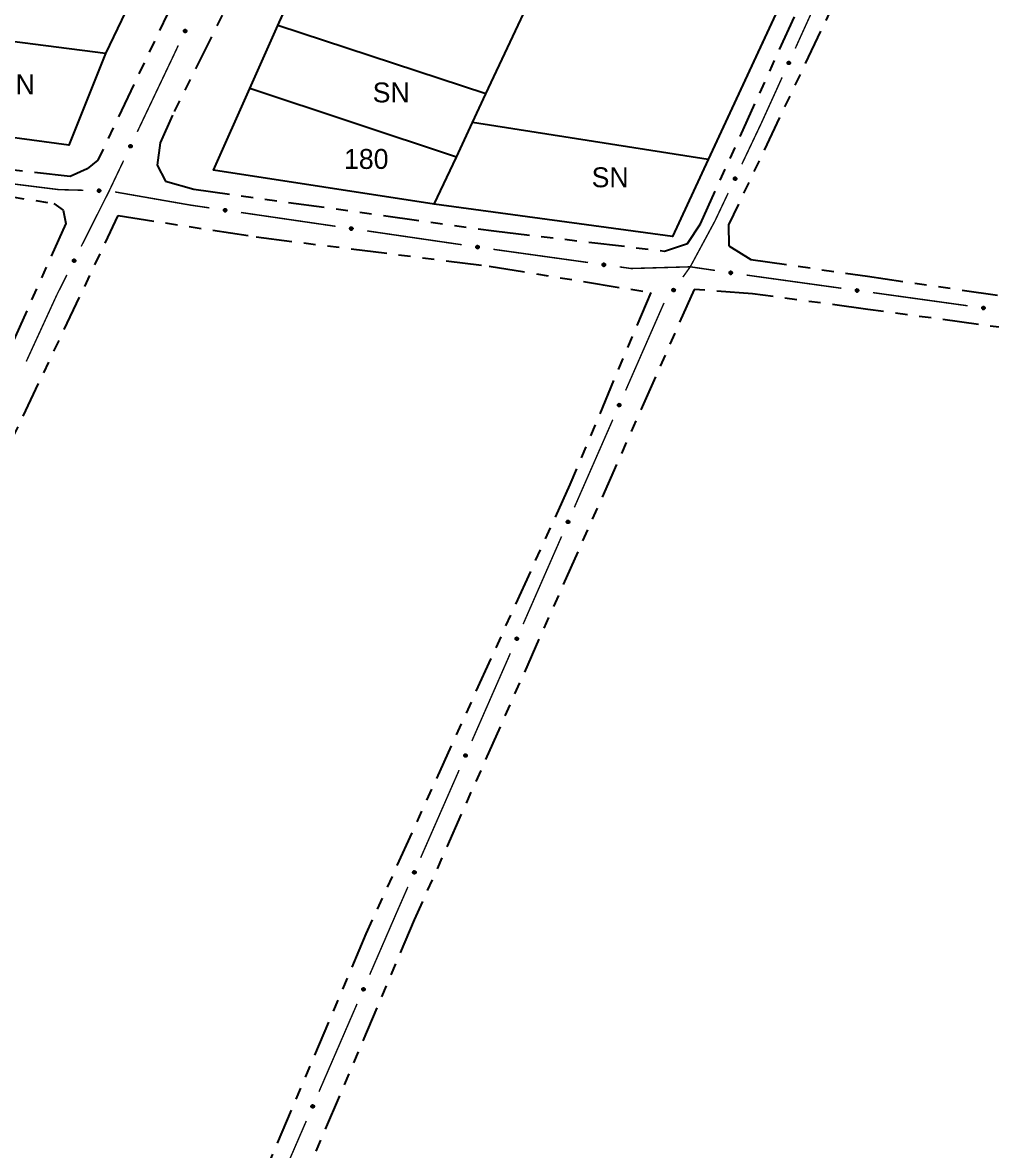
# Model space of a CAD drawing. Extents: x 203665 to 205970, y 4870865 to 4873745.
# Drawn here: x 204292.9 to 204414.4, y 4872928.4 to 4873069.8 of the extents above; entities that cross this region are included whole.
import ezdxf
from ezdxf.enums import TextEntityAlignment as Align

# ---------------------------------------------------------------- set-up
doc = ezdxf.new("R2010")
doc.units = 0
doc.header["$LTSCALE"] = 1.5
doc.header["$MEASUREMENT"] = 0
doc.linetypes.add('TRACO_25', pattern=[8, 3, -1, 1, -1, 1, -1])
for name, color, linetype in [('CD_MALHA_LOTES', 7, 'CONTINUOUS'), ('RU-QUADRA', 210, 'CONTINUOUS'), ('SV-EIXO-RUA-N-PAV', 6, 'CONTINUOUS'), ('SV-RUA-NAO-PAV', 7, 'CONTINUOUS'), ('Th_NmrPort', 1, 'CONTINUOUS')]:
    doc.layers.add(name, color=color, linetype=linetype)

msp = doc.modelspace()

# ---------------------------------------------------------------- linework, layer by layer
at = {"layer": 'CD_MALHA_LOTES', "linetype": 'Continuous', "flags": 128}
for points in [[(204395.0738, 4873087.45292), (204378.908955, 4873052.661619)], [(204324.944162, 4873069.468196), (204331.090681, 4873083.194152)], [(204351.04179, 4873060.887782), (204359.83583, 4873079.675739)], [(204308.353924, 4873076.480264), (204303.31814, 4873065.980528)], [(204303.31814, 4873065.980528), (204277.917549, 4873069.247857)], [(204321.429511, 4873061.568309), (204324.944162, 4873069.468196)], [(204351.04179, 4873060.887782), (204324.944162, 4873069.468196)], [(204303.31814, 4873065.980528), (204298.736385, 4873054.458792)], [(204316.882829, 4873051.348723), (204321.429511, 4873061.568309)], [(204347.336188, 4873052.970977), (204321.429511, 4873061.568309)], [(204349.365913, 4873057.307368), (204351.04179, 4873060.887782)], [(204298.736385, 4873054.458792), (204272.68912, 4873057.986769)], [(204347.336188, 4873052.970977), (204349.365913, 4873057.307368)], [(204378.908955, 4873052.661619), (204349.365913, 4873057.307368)], [(204344.570777, 4873047.062837), (204347.336188, 4873052.970977)], [(204378.908955, 4873052.661619), (204374.425869, 4873043.012755)], [(204344.570777, 4873047.062837), (204316.882829, 4873051.348723)], [(204374.425869, 4873043.012755), (204344.570777, 4873047.062837)]]:
    msp.add_lwpolyline(points, dxfattribs=at)
at = {"layer": 'RU-QUADRA', "linetype": 'Continuous', "flags": 128}
for points in [[(204399.450774, 4873096.873402), (204385.142437, 4873066.077829), (204378.908955, 4873052.661619), (204374.425869, 4873043.012755), (204344.570777, 4873047.062837), (204316.882829, 4873051.348723), (204321.429511, 4873061.568309), (204324.944162, 4873069.468196), (204331.190492, 4873083.149747)], [(204308.353924, 4873076.480264), (204303.31814, 4873065.980528), (204298.736385, 4873054.458792), (204272.68912, 4873057.986769)]]:
    msp.add_lwpolyline(points, dxfattribs=at)
at = {"layer": 'SV-EIXO-RUA-N-PAV', "const_width": 0.18}
for points in [[(204393.285988, 4873074.188659), (204389.845715, 4873066.607316)], [(204311.904413, 4873065.796276), (204307.312298, 4873056.136958)], [(204312.03342, 4873066.072292), (204311.904413, 4873065.796276)], [(204312.456845, 4873066.978223), (204312.03342, 4873066.072292)], [(204388.192809, 4873062.964802), (204385.713452, 4873057.501032)], [(204385.62385, 4873057.303576), (204383.143892, 4873052.079133)], [(204385.713452, 4873057.501032), (204385.62385, 4873057.303576)], [(204305.594869, 4873052.524419), (204303.877439, 4873048.91188)], [(204288.603095, 4873049.999526), (204296.541539, 4873049.009011)], [(204296.541539, 4873049.009011), (204297.490863, 4873048.890561)], [(204297.490863, 4873048.890561), (204300.533177, 4873048.812551)], [(204303.877439, 4873048.91188), (204303.790511, 4873048.729031)], [(204303.790511, 4873048.729031), (204300.283588, 4873041.764614)], [(204304.521055, 4873048.601476), (204313.386925, 4873047.053466)], [(204381.431237, 4873048.464328), (204380.146978, 4873045.753115)], [(204313.386925, 4873047.053466), (204313.966867, 4873046.952207)], [(204313.966867, 4873046.952207), (204316.352847, 4873046.603792)], [(204320.31087, 4873046.025817), (204332.184939, 4873044.291893)], [(204379.770827, 4873044.959019), (204376.867279, 4873039.570144)], [(204380.146978, 4873045.753115), (204379.770827, 4873044.959019)], [(204336.142962, 4873043.713919), (204348.01703, 4873041.979995)], [(204351.975282, 4873041.403621), (204363.860491, 4873039.747786)], [(204367.822228, 4873039.195841), (204368.812662, 4873039.057855)], [(204368.812662, 4873039.057855), (204369.250322, 4873038.996881)], [(204369.250322, 4873038.996881), (204375.805761, 4873039.184165)], [(204376.672654, 4873039.208928), (204375.745782, 4873037.917411)], [(204375.805761, 4873039.184165), (204376.672654, 4873039.208928)], [(204376.867279, 4873039.570144), (204376.672654, 4873039.208928)], [(204376.672654, 4873039.208928), (204379.772442, 4873038.755653)], [(204298.484598, 4873038.191991), (204297.585103, 4873036.405679)], [(204383.73035, 4873038.176898), (204384.474473, 4873038.068087)], [(204384.474473, 4873038.068087), (204395.615636, 4873036.521743)], [(204297.585103, 4873036.405679), (204297.235154, 4873035.710712)], [(204297.235154, 4873035.710712), (204293.388076, 4873027.32958)], [(204373.413571, 4873034.667674), (204373.314766, 4873034.529997)], [(204399.577655, 4873035.971832), (204411.463714, 4873034.322099)], [(204373.314766, 4873034.529997), (204368.563747, 4873023.695356)], [(204366.957389, 4873020.032076), (204362.138316, 4873009.042239)], [(204360.531958, 4873005.378959), (204355.712885, 4872994.389122)], [(204354.106527, 4872990.725842), (204349.287454, 4872979.736005)], [(204347.681096, 4872976.072725), (204342.862023, 4872965.082888)], [(204341.255666, 4872961.419608), (204340.050897, 4872958.672149)], [(204339.859424, 4872958.235496), (204336.469469, 4872950.415437)], [(204340.050897, 4872958.672149), (204339.859424, 4872958.235496)], [(204334.87854, 4872946.74543), (204330.105754, 4872935.735412)], [(204328.514825, 4872932.065405), (204323.74204, 4872921.055387)]]:
    msp.add_lwpolyline(points, dxfattribs=at)
at = {"layer": 'SV-EIXO-RUA-N-PAV'}
for points in [[(204313.464257, 4873068.87364), (204313.481594, 4873068.827908), (204313.487142, 4873068.785057), (204313.481483, 4873068.747986), (204313.46794, 4873068.716532), (204313.450461, 4873068.685913), (204313.426027, 4873068.65893), (204313.392275, 4873068.63499), (204313.346521, 4873068.617277), (204313.302252, 4873068.614478), (204313.265611, 4873068.618082), (204313.231999, 4873068.630315), (204313.202538, 4873068.647793), (204313.17535, 4873068.6741), (204313.151422, 4873068.708542), (204313.134725, 4873068.75498), (204313.129574, 4873068.797026), (204313.135989, 4873068.832739), (204313.148501, 4873068.866453), (204313.166721, 4873068.897499), (204313.190858, 4873068.923847), (204313.225578, 4873068.947876), (204313.271631, 4873068.963749), (204313.313509, 4873068.969365), (204313.349303, 4873068.963453), (204313.382216, 4873068.950388), (204313.41314, 4873068.93323), (204313.441286, 4873068.909798), (204313.464257, 4873068.87364)], [(204389.178877, 4873064.87141), (204389.196726, 4873064.825875), (204389.202755, 4873064.78309), (204389.197512, 4873064.745958), (204389.184324, 4873064.714353), (204389.167189, 4873064.68354), (204389.14306, 4873064.656285), (204389.109579, 4873064.631967), (204389.064027, 4873064.613741), (204389.019792, 4873064.610446), (204388.983113, 4873064.613638), (204388.949366, 4873064.625492), (204388.919711, 4873064.642639), (204388.892228, 4873064.668639), (204388.867916, 4873064.70281), (204388.850698, 4873064.749058), (204388.845075, 4873064.791044), (204388.851089, 4873064.826827), (204388.863222, 4873064.860678), (204388.881091, 4873064.891927), (204388.904931, 4873064.918544), (204388.93938, 4873064.942962), (204388.985252, 4873064.959351), (204389.027064, 4873064.965437), (204389.062921, 4873064.959927), (204389.09598, 4873064.947232), (204389.127094, 4873064.930422), (204389.155502, 4873064.907308), (204389.178877, 4873064.87141)], [(204306.614691, 4873054.413188), (204306.631727, 4873054.367342), (204306.636994, 4873054.324457), (204306.631092, 4873054.287424), (204306.617343, 4873054.256059), (204306.599664, 4873054.225555), (204306.575054, 4873054.198733), (204306.541145, 4873054.175014), (204306.495276, 4873054.157602), (204306.450989, 4873054.155094), (204306.414373, 4873054.158938), (204306.380842, 4873054.171391), (204306.351497, 4873054.189062), (204306.324481, 4873054.215547), (204306.30078, 4873054.250144), (204306.284388, 4873054.296691), (204306.279512, 4873054.338771), (204306.286162, 4873054.374441), (204306.298895, 4873054.408072), (204306.317317, 4873054.438997), (204306.341627, 4873054.465187), (204306.376504, 4873054.488987), (204306.42266, 4873054.504558), (204306.464574, 4873054.5099), (204306.500328, 4873054.503753), (204306.533155, 4873054.490472), (204306.563966, 4873054.473111), (204306.591958, 4873054.449495), (204306.614691, 4873054.413188)], [(204382.448401, 4873050.35453), (204382.465502, 4873050.308708), (204382.470829, 4873050.26583), (204382.464979, 4873050.228789), (204382.451274, 4873050.197404), (204382.433638, 4873050.166876), (204382.409065, 4873050.140019), (204382.375191, 4873050.116253), (204382.329346, 4873050.098776), (204382.285063, 4873050.096206), (204382.248441, 4873050.099998), (204382.214892, 4873050.112404), (204382.185522, 4873050.130034), (204382.158469, 4873050.156481), (204382.13472, 4873050.191045), (204382.118262, 4873050.237569), (204382.113327, 4873050.279641), (204382.119926, 4873050.315321), (204382.132612, 4873050.348969), (204382.150991, 4873050.379921), (204382.175264, 4873050.406144), (204382.210108, 4873050.429994), (204382.256242, 4873050.44563), (204382.298148, 4873050.45103), (204382.333911, 4873050.444934), (204382.366757, 4873050.431699), (204382.397592, 4873050.414382), (204382.425617, 4873050.390805), (204382.448401, 4873050.35453)], [(204302.391709, 4873048.875011), (204302.426686, 4873048.909196), (204302.463738, 4873048.931424), (204302.499977, 4873048.941068), (204302.534223, 4873048.94124), (204302.569278, 4873048.93747), (204302.603782, 4873048.925872), (204302.639226, 4873048.904516), (204302.673764, 4873048.86967), (204302.69404, 4873048.830217), (204302.705396, 4873048.795194), (204302.707631, 4873048.759495), (204302.703399, 4873048.725503), (204302.690166, 4873048.69006), (204302.668173, 4873048.654352), (204302.632293, 4873048.620471), (204302.595819, 4873048.598929), (204302.560522, 4873048.590521), (204302.524618, 4873048.5885), (204302.488876, 4873048.592778), (204302.455072, 4873048.604358), (204302.419159, 4873048.626566), (204302.386187, 4873048.662423), (204302.364286, 4873048.698556), (204302.355385, 4873048.733726), (204302.354192, 4873048.769118), (204302.357545, 4873048.804324), (204302.36776, 4873048.839494), (204302.391709, 4873048.875011)], [(204318.205592, 4873046.444491), (204318.244391, 4873046.474267), (204318.283827, 4873046.491924), (204318.320956, 4873046.497184), (204318.354979, 4873046.493277), (204318.389335, 4873046.48536), (204318.422213, 4873046.469735), (204318.454862, 4873046.444311), (204318.485004, 4873046.405599), (204318.500437, 4873046.364013), (204318.507542, 4873046.327887), (204318.505511, 4873046.292176), (204318.49726, 4873046.258929), (204318.479901, 4873046.225315), (204318.453813, 4873046.19248), (204318.414153, 4873046.163112), (204318.375373, 4873046.146067), (204318.339326, 4873046.141922), (204318.303437, 4873046.144191), (204318.268459, 4873046.152695), (204318.236274, 4873046.168218), (204318.203262, 4873046.194544), (204318.174795, 4873046.234072), (204318.157352, 4873046.272557), (204318.152702, 4873046.308536), (204318.155732, 4873046.343819), (204318.163254, 4873046.378374), (204318.177584, 4873046.412077), (204318.205592, 4873046.444491)], [(204334.037683, 4873044.132592), (204334.076483, 4873044.162368), (204334.115918, 4873044.180026), (204334.153048, 4873044.185286), (204334.187071, 4873044.181379), (204334.221427, 4873044.173461), (204334.254304, 4873044.157837), (204334.286953, 4873044.132412), (204334.317096, 4873044.093701), (204334.332529, 4873044.052114), (204334.339634, 4873044.015989), (204334.337602, 4873043.980277), (204334.329352, 4873043.947031), (204334.311993, 4873043.913416), (204334.285904, 4873043.880581), (204334.246245, 4873043.851214), (204334.207465, 4873043.834168), (204334.171418, 4873043.830023), (204334.135529, 4873043.832293), (204334.100551, 4873043.840796), (204334.068366, 4873043.85632), (204334.035353, 4873043.882646), (204334.006886, 4873043.922174), (204333.989444, 4873043.960658), (204333.984794, 4873043.996638), (204333.987824, 4873044.03192), (204333.995346, 4873044.066476), (204334.009676, 4873044.100179), (204334.037683, 4873044.132592)], [(204349.869775, 4873041.820694), (204349.908575, 4873041.85047), (204349.94801, 4873041.868127), (204349.98514, 4873041.873387), (204350.019162, 4873041.86948), (204350.053519, 4873041.861563), (204350.086396, 4873041.845938), (204350.119045, 4873041.820514), (204350.149188, 4873041.781802), (204350.164621, 4873041.740216), (204350.171725, 4873041.70409), (204350.169694, 4873041.668379), (204350.161443, 4873041.635132), (204350.144084, 4873041.601518), (204350.117996, 4873041.568683), (204350.078336, 4873041.539315), (204350.039556, 4873041.52227), (204350.003509, 4873041.518125), (204349.967621, 4873041.520394), (204349.932642, 4873041.528898), (204349.900457, 4873041.544421), (204349.867445, 4873041.570748), (204349.838978, 4873041.610276), (204349.821536, 4873041.64876), (204349.816886, 4873041.684739), (204349.819915, 4873041.720022), (204349.827437, 4873041.754578), (204349.841768, 4873041.788281), (204349.869775, 4873041.820694)], [(204299.547032, 4873040.057123), (204299.563023, 4873040.010903), (204299.567315, 4873039.967909), (204299.560574, 4873039.931019), (204299.546117, 4873039.899974), (204299.52775, 4873039.869879), (204299.502537, 4873039.843623), (204299.468099, 4873039.82068), (204299.421847, 4873039.804314), (204299.377514, 4873039.802811), (204299.340995, 4873039.807486), (204299.307755, 4873039.820697), (204299.278818, 4873039.83903), (204299.252411, 4873039.866121), (204299.229501, 4873039.901247), (204299.214169, 4873039.948154), (204299.210251, 4873039.990333), (204299.217708, 4873040.025844), (204299.231201, 4873040.059177), (204299.250321, 4873040.089676), (204299.275219, 4873040.115307), (204299.310627, 4873040.13831), (204299.357125, 4873040.152829), (204299.399149, 4873040.157218), (204299.434755, 4873040.150261), (204299.467272, 4873040.136238), (204299.497681, 4873040.118183), (204299.525129, 4873040.093937), (204299.547032, 4873040.057123)], [(204365.714243, 4873039.600667), (204365.752846, 4873039.630698), (204365.792165, 4873039.648614), (204365.829259, 4873039.654118), (204365.863306, 4873039.650435), (204365.897714, 4873039.642743), (204365.930694, 4873039.627335), (204365.963509, 4873039.602126), (204365.993906, 4873039.563613), (204366.009612, 4873039.522129), (204366.016953, 4873039.486051), (204366.015157, 4873039.450327), (204366.007125, 4873039.417027), (204365.989987, 4873039.383299), (204365.964115, 4873039.350293), (204365.92465, 4873039.320666), (204365.885983, 4873039.303366), (204365.849963, 4873039.298984), (204365.814061, 4873039.301017), (204365.779027, 4873039.309291), (204365.746741, 4873039.324602), (204365.713556, 4873039.350711), (204365.68483, 4873039.390051), (204365.667135, 4873039.42842), (204365.662248, 4873039.464368), (204365.665046, 4873039.49967), (204365.672341, 4873039.534274), (204365.686449, 4873039.568071), (204365.714243, 4873039.600667)], [(204381.625155, 4873038.595987), (204381.66396, 4873038.625755), (204381.703399, 4873038.643405), (204381.74053, 4873038.648657), (204381.774551, 4873038.644744), (204381.808906, 4873038.63682), (204381.841781, 4873038.621189), (204381.874425, 4873038.595758), (204381.90456, 4873038.55704), (204381.919985, 4873038.515451), (204381.927082, 4873038.479324), (204381.925044, 4873038.443613), (204381.916787, 4873038.410368), (204381.899421, 4873038.376757), (204381.873326, 4873038.343927), (204381.833661, 4873038.314567), (204381.794877, 4873038.297529), (204381.758829, 4873038.293391), (204381.722941, 4873038.295668), (204381.687964, 4873038.304178), (204381.655783, 4873038.319708), (204381.622775, 4873038.346041), (204381.594316, 4873038.385575), (204381.576881, 4873038.424062), (204381.572238, 4873038.460043), (204381.575275, 4873038.495325), (204381.582804, 4873038.529879), (204381.597141, 4873038.563579), (204381.625155, 4873038.595987)], [(204374.752883, 4873036.34509), (204374.761499, 4873036.296947), (204374.759059, 4873036.253808), (204374.746668, 4873036.218414), (204374.727563, 4873036.189992), (204374.704743, 4873036.163116), (204374.675757, 4873036.141096), (204374.638173, 4873036.123783), (204374.589939, 4873036.114801), (204374.545912, 4873036.120205), (204374.510562, 4873036.130496), (204374.479778, 4873036.148711), (204374.454041, 4873036.171317), (204374.432164, 4873036.202182), (204374.41499, 4873036.240441), (204374.407132, 4873036.289161), (204374.409814, 4873036.331437), (204374.422698, 4873036.365357), (204374.441206, 4873036.396189), (204374.464832, 4873036.423347), (204374.49341, 4873036.444799), (204374.531962, 4873036.462021), (204374.580151, 4873036.469139), (204374.622347, 4873036.466946), (204374.656439, 4873036.454542), (204374.686383, 4873036.435637), (204374.713617, 4873036.413076), (204374.736965, 4873036.384861), (204374.752883, 4873036.34509)], [(204397.469463, 4873036.375575), (204397.508051, 4873036.405626), (204397.54736, 4873036.423562), (204397.584451, 4873036.429085), (204397.618501, 4873036.425419), (204397.652912, 4873036.417746), (204397.6859, 4873036.402354), (204397.718728, 4873036.377162), (204397.749144, 4873036.338665), (204397.764872, 4873036.297189), (204397.772232, 4873036.261115), (204397.770454, 4873036.22539), (204397.762439, 4873036.192085), (204397.745318, 4873036.158349), (204397.719464, 4873036.12533), (204397.680013, 4873036.095682), (204397.641355, 4873036.078362), (204397.605338, 4873036.073962), (204397.569434, 4873036.075977), (204397.534396, 4873036.084232), (204397.502102, 4873036.099527), (204397.468904, 4873036.125619), (204397.440158, 4873036.164944), (204397.422443, 4873036.203304), (204397.417538, 4873036.239249), (204397.420318, 4873036.274552), (204397.427595, 4873036.309161), (204397.441686, 4873036.342964), (204397.469463, 4873036.375575)], [(204413.317541, 4873034.175932), (204413.356128, 4873034.205982), (204413.395437, 4873034.223918), (204413.432529, 4873034.229441), (204413.466578, 4873034.225776), (204413.50099, 4873034.218102), (204413.533977, 4873034.202711), (204413.566806, 4873034.177518), (204413.597222, 4873034.139021), (204413.612949, 4873034.097545), (204413.62031, 4873034.061471), (204413.618532, 4873034.025746), (204413.610517, 4873033.992442), (204413.593396, 4873033.958705), (204413.567541, 4873033.925686), (204413.528091, 4873033.896038), (204413.489433, 4873033.878718), (204413.453416, 4873033.874318), (204413.417512, 4873033.876333), (204413.382474, 4873033.884588), (204413.35018, 4873033.899883), (204413.316982, 4873033.925975), (204413.288235, 4873033.965301), (204413.270521, 4873034.00366), (204413.265616, 4873034.039606), (204413.268396, 4873034.074909), (204413.275673, 4873034.109517), (204413.289764, 4873034.143321), (204413.317541, 4873034.175932)], [(204367.919082, 4873021.951094), (204367.93751, 4873021.90579), (204367.944084, 4873021.863086), (204367.939315, 4873021.82589), (204367.92653, 4873021.794119), (204367.909789, 4873021.76309), (204367.88601, 4873021.73553), (204367.852841, 4873021.710787), (204367.807525, 4873021.691983), (204367.763335, 4873021.688124), (204367.726619, 4873021.690848), (204367.692723, 4873021.702272), (204367.662852, 4873021.719039), (204367.635041, 4873021.744687), (204367.610295, 4873021.778545), (204367.592489, 4873021.82457), (204367.586331, 4873021.866481), (204367.591889, 4873021.902337), (204367.603589, 4873021.936341), (204367.621059, 4873021.967815), (204367.644558, 4873021.994734), (204367.678693, 4873022.019588), (204367.724352, 4873022.036561), (204367.766083, 4873022.043179), (204367.802008, 4873022.038127), (204367.835226, 4873022.025854), (204367.866552, 4873022.009442), (204367.895252, 4873021.986691), (204367.919082, 4873021.951094)], [(204361.493651, 4873007.297977), (204361.512079, 4873007.252673), (204361.518653, 4873007.209969), (204361.513884, 4873007.172773), (204361.501099, 4873007.141002), (204361.484359, 4873007.109973), (204361.460579, 4873007.082413), (204361.42741, 4873007.05767), (204361.382094, 4873007.038866), (204361.337904, 4873007.035007), (204361.301188, 4873007.037731), (204361.267292, 4873007.049155), (204361.237421, 4873007.065922), (204361.20961, 4873007.09157), (204361.184864, 4873007.125428), (204361.167058, 4873007.171453), (204361.160901, 4873007.213364), (204361.166458, 4873007.24922), (204361.178158, 4873007.283224), (204361.195629, 4873007.314698), (204361.219127, 4873007.341617), (204361.253262, 4873007.366471), (204361.298921, 4873007.383444), (204361.340652, 4873007.390062), (204361.376577, 4873007.38501), (204361.409795, 4873007.372737), (204361.441121, 4873007.356325), (204361.469821, 4873007.333574), (204361.493651, 4873007.297977)], [(204355.068221, 4872992.64486), (204355.086648, 4872992.599556), (204355.093222, 4872992.556852), (204355.088453, 4872992.519656), (204355.075668, 4872992.487885), (204355.058928, 4872992.456856), (204355.035148, 4872992.429296), (204355.00198, 4872992.404553), (204354.956663, 4872992.385749), (204354.912474, 4872992.38189), (204354.875757, 4872992.384614), (204354.841861, 4872992.396038), (204354.81199, 4872992.412805), (204354.784179, 4872992.438453), (204354.759433, 4872992.472311), (204354.741627, 4872992.518336), (204354.73547, 4872992.560247), (204354.741027, 4872992.596103), (204354.752728, 4872992.630107), (204354.770198, 4872992.661581), (204354.793696, 4872992.6885), (204354.827831, 4872992.713354), (204354.873491, 4872992.730326), (204354.915221, 4872992.736945), (204354.951147, 4872992.731892), (204354.984364, 4872992.71962), (204355.01569, 4872992.703208), (204355.04439, 4872992.680457), (204355.068221, 4872992.64486)], [(204348.64279, 4872977.991743), (204348.661217, 4872977.946439), (204348.667791, 4872977.903735), (204348.663022, 4872977.866539), (204348.650237, 4872977.834768), (204348.633497, 4872977.803739), (204348.609717, 4872977.776179), (204348.576549, 4872977.751436), (204348.531232, 4872977.732632), (204348.487043, 4872977.728773), (204348.450326, 4872977.731497), (204348.41643, 4872977.742921), (204348.386559, 4872977.759688), (204348.358748, 4872977.785336), (204348.334002, 4872977.819194), (204348.316196, 4872977.865219), (204348.310039, 4872977.90713), (204348.315596, 4872977.942986), (204348.327297, 4872977.97699), (204348.344767, 4872978.008464), (204348.368266, 4872978.035383), (204348.4024, 4872978.060237), (204348.44806, 4872978.077209), (204348.489791, 4872978.083828), (204348.525716, 4872978.078775), (204348.558933, 4872978.066502), (204348.590259, 4872978.050091), (204348.618959, 4872978.02734), (204348.64279, 4872977.991743)], [(204342.217359, 4872963.338626), (204342.235787, 4872963.293322), (204342.24236, 4872963.250617), (204342.237591, 4872963.213421), (204342.224806, 4872963.181651), (204342.208066, 4872963.150622), (204342.184286, 4872963.123062), (204342.151118, 4872963.098319), (204342.105802, 4872963.079515), (204342.061612, 4872963.075656), (204342.024895, 4872963.07838), (204341.991, 4872963.089804), (204341.961129, 4872963.106571), (204341.933317, 4872963.132219), (204341.908571, 4872963.166077), (204341.890765, 4872963.212102), (204341.884608, 4872963.254013), (204341.890166, 4872963.289869), (204341.901866, 4872963.323873), (204341.919336, 4872963.355347), (204341.942835, 4872963.382266), (204341.976969, 4872963.40712), (204342.022629, 4872963.424092), (204342.06436, 4872963.430711), (204342.100285, 4872963.425658), (204342.133502, 4872963.413385), (204342.164829, 4872963.396974), (204342.193528, 4872963.374223), (204342.217359, 4872963.338626)], [(204335.83215, 4872948.668478), (204335.850768, 4872948.623252), (204335.857521, 4872948.580575), (204335.852909, 4872948.54336), (204335.840258, 4872948.511536), (204335.823648, 4872948.480436), (204335.799985, 4872948.452776), (204335.766921, 4872948.427894), (204335.721684, 4872948.408899), (204335.677511, 4872948.404854), (204335.640783, 4872948.407424), (204335.606839, 4872948.418705), (204335.576898, 4872948.435347), (204335.548979, 4872948.460877), (204335.524091, 4872948.494631), (204335.506092, 4872948.540581), (204335.499758, 4872948.582465), (204335.505164, 4872948.618345), (204335.516722, 4872948.652397), (204335.534059, 4872948.683944), (204335.557444, 4872948.710962), (204335.591474, 4872948.73596), (204335.637062, 4872948.753124), (204335.678764, 4872948.759918), (204335.714711, 4872948.755017), (204335.747979, 4872948.742884), (204335.779374, 4872948.726604), (204335.808169, 4872948.703974), (204335.83215, 4872948.668478)], [(204329.468435, 4872933.988453), (204329.487053, 4872933.943227), (204329.493807, 4872933.90055), (204329.489194, 4872933.863334), (204329.476543, 4872933.831511), (204329.459934, 4872933.800411), (204329.43627, 4872933.772751), (204329.403206, 4872933.747869), (204329.357969, 4872933.728874), (204329.313796, 4872933.724829), (204329.277068, 4872933.727399), (204329.243125, 4872933.73868), (204329.213184, 4872933.755322), (204329.185265, 4872933.780852), (204329.160376, 4872933.814606), (204329.142377, 4872933.860556), (204329.136043, 4872933.90244), (204329.14145, 4872933.93832), (204329.153007, 4872933.972372), (204329.170345, 4872934.003919), (204329.19373, 4872934.030937), (204329.227759, 4872934.055935), (204329.273347, 4872934.073099), (204329.31505, 4872934.079893), (204329.350996, 4872934.074992), (204329.384265, 4872934.062859), (204329.41566, 4872934.046579), (204329.444455, 4872934.023949), (204329.468435, 4872933.988453)]]:
    msp.add_lwpolyline(points, close=True, dxfattribs=at)
for points in [[(204313.166721, 4873068.897499), (204313.129574, 4873068.797026)], [(204313.177527, 4873068.906472), (204313.134423, 4873068.782023)], [(204313.190858, 4873068.923847), (204313.134725, 4873068.75498)], [(204313.208042, 4873068.929865), (204313.145938, 4873068.738985)], [(204313.225578, 4873068.947876), (204313.151422, 4873068.708542)], [(204313.248365, 4873068.951686), (204313.164212, 4873068.694295)], [(204313.271631, 4873068.963749), (204313.17535, 4873068.6741)], [(204313.290744, 4873068.965015), (204313.189996, 4873068.665676)], [(204313.313509, 4873068.969365), (204313.202538, 4873068.647793)], [(204313.329239, 4873068.963591), (204313.218092, 4873068.642)], [(204313.349303, 4873068.963453), (204313.231999, 4873068.630315)], [(204313.364268, 4873068.95475), (204313.247182, 4873068.626898)], [(204313.382216, 4873068.950388), (204313.265611, 4873068.618082)], [(204313.397067, 4873068.937914), (204313.287653, 4873068.620032)], [(204313.41314, 4873068.93323), (204313.302252, 4873068.614478)], [(204313.425082, 4873068.917289), (204313.326727, 4873068.619843)], [(204313.441286, 4873068.909798), (204313.346521, 4873068.617277)], [(204313.450787, 4873068.891719), (204313.369186, 4873068.630122)], [(204313.464257, 4873068.87364), (204313.392275, 4873068.63499)], [(204313.472688, 4873068.848346), (204313.411901, 4873068.653838)], [(204313.481594, 4873068.827908), (204313.426027, 4873068.65893)], [(204313.484862, 4873068.803494), (204313.441099, 4873068.680859)], [(204313.487142, 4873068.785057), (204313.450461, 4873068.685913)], [(204388.881091, 4873064.891927), (204388.845075, 4873064.791044)], [(204388.891797, 4873064.901021), (204388.850092, 4873064.776095)], [(204388.904931, 4873064.918544), (204388.850698, 4873064.749058)], [(204388.922047, 4873064.924755), (204388.86209, 4873064.73319)], [(204388.93938, 4873064.942962), (204388.867916, 4873064.70281)], [(204388.962122, 4873064.947027), (204388.880864, 4873064.688708)], [(204388.985252, 4873064.959351), (204388.892228, 4873064.668639)], [(204389.004349, 4873064.960832), (204388.906969, 4873064.66038)], [(204389.027064, 4873064.965437), (204388.919711, 4873064.642639)], [(204389.042858, 4873064.95984), (204388.935328, 4873064.637021)], [(204389.062921, 4873064.959927), (204388.949366, 4873064.625492)], [(204389.077984, 4873064.951392), (204388.964586, 4873064.622246)], [(204389.09598, 4873064.947232), (204388.983113, 4873064.613638)], [(204389.11097, 4873064.934925), (204389.005132, 4873064.615835)], [(204389.127094, 4873064.930422), (204389.019792, 4873064.610446)], [(204389.139215, 4873064.914616), (204389.044205, 4873064.616085)], [(204389.155502, 4873064.907308), (204389.064027, 4873064.613741)], [(204389.165204, 4873064.889337), (204389.086546, 4873064.62684)], [(204389.178877, 4873064.87141), (204389.109579, 4873064.631967)], [(204389.187592, 4873064.846212), (204389.128992, 4873064.651034)], [(204389.196726, 4873064.825875), (204389.14306, 4873064.656285)], [(204389.200268, 4873064.8015), (204389.157885, 4873064.678381)], [(204389.202755, 4873064.78309), (204389.167189, 4873064.68354)], [(204306.317317, 4873054.438997), (204306.279512, 4873054.338771)], [(204306.328183, 4873054.4479), (204306.284263, 4873054.323736)], [(204306.341627, 4873054.465187), (204306.284388, 4873054.296691)], [(204306.35885, 4873054.471092), (204306.295495, 4873054.280624)], [(204306.376504, 4873054.488987), (204306.30078, 4873054.250144)], [(204306.399315, 4873054.492648), (204306.313476, 4873054.235815)], [(204306.42266, 4873054.504558), (204306.324481, 4873054.215547)], [(204306.441781, 4873054.505699), (204306.339072, 4873054.207026)], [(204306.464574, 4873054.5099), (204306.351497, 4873054.189062)], [(204306.480266, 4873054.504022), (204306.367012, 4873054.183167)], [(204306.500328, 4873054.503753), (204306.380842, 4873054.171391)], [(204306.515237, 4873054.494951), (204306.396003, 4873054.167874)], [(204306.533155, 4873054.490472), (204306.414373, 4873054.158938)], [(204306.547924, 4873054.477901), (204306.436428, 4873054.160743)], [(204306.563966, 4873054.473111), (204306.450989, 4873054.155094)], [(204306.575803, 4873054.457092), (204306.475499, 4873054.160298)], [(204306.591958, 4873054.449495), (204306.495276, 4873054.157602)], [(204306.601339, 4873054.431354), (204306.518025, 4873054.170299)], [(204306.614691, 4873054.413188), (204306.541145, 4873054.175014)], [(204306.622956, 4873054.387838), (204306.560894, 4873054.193734)], [(204306.631727, 4873054.367342), (204306.575054, 4873054.198733)], [(204306.634835, 4873054.342908), (204306.590269, 4873054.220562)], [(204306.636994, 4873054.324457), (204306.599664, 4873054.225555)], [(204382.150991, 4873050.379921), (204382.113327, 4873050.279641)], [(204382.161844, 4873050.388838), (204382.118099, 4873050.264613)], [(204382.175264, 4873050.406144), (204382.118262, 4873050.237569)], [(204382.192479, 4873050.412074), (204382.129392, 4873050.221517)], [(204382.210108, 4873050.429994), (204382.13472, 4873050.191045)], [(204382.232914, 4873050.433687), (204382.147435, 4873050.176733)], [(204382.256242, 4873050.44563), (204382.158469, 4873050.156481)], [(204382.275361, 4873050.446797), (204382.173072, 4873050.147981)], [(204382.298148, 4873050.45103), (204382.185522, 4873050.130034)], [(204382.313848, 4873050.445175), (204382.201046, 4873050.124161)], [(204382.333911, 4873050.444934), (204382.214892, 4873050.112404)], [(204382.348832, 4873050.436153), (204382.230058, 4873050.108909)], [(204382.366757, 4873050.431699), (204382.248441, 4873050.099998)], [(204382.381543, 4873050.419148), (204382.270493, 4873050.101834)], [(204382.397592, 4873050.414382), (204382.285063, 4873050.096206)], [(204382.409452, 4873050.398379), (204382.309565, 4873050.101445)], [(204382.425617, 4873050.390805), (204382.329346, 4873050.098776)], [(204382.435024, 4873050.372677), (204382.352077, 4873050.111505)], [(204382.448401, 4873050.35453), (204382.375191, 4873050.116253)], [(204382.456702, 4873050.329192), (204382.394913, 4873050.135)], [(204382.465502, 4873050.308708), (204382.409065, 4873050.140019)], [(204382.468644, 4873050.284279), (204382.42425, 4873050.16187)], [(204302.36776, 4873048.839494), (204302.673764, 4873048.86967)], [(204302.380529, 4873048.855433), (204302.652924, 4873048.885303)], [(204302.391709, 4873048.875011), (204302.639226, 4873048.904516)], [(204302.411518, 4873048.892858), (204302.6141, 4873048.914963)], [(204302.426686, 4873048.909196), (204302.603782, 4873048.925872)], [(204302.447753, 4873048.921958), (204302.577655, 4873048.930912)], [(204302.463738, 4873048.931424), (204302.569278, 4873048.93747)], [(204382.470829, 4873050.26583), (204382.433638, 4873050.166876)], [(204302.354192, 4873048.769118), (204302.705396, 4873048.795194)], [(204302.355385, 4873048.733726), (204302.707631, 4873048.759495)], [(204302.357374, 4873048.750924), (204302.704689, 4873048.774778)], [(204302.357545, 4873048.804324), (204302.69404, 4873048.830217)], [(204302.359683, 4873048.787719), (204302.69479, 4873048.814616)], [(204302.363285, 4873048.715283), (204302.702485, 4873048.742075)], [(204302.364286, 4873048.698556), (204302.703399, 4873048.725503)], [(204302.367378, 4873048.821646), (204302.679331, 4873048.850501)], [(204302.377381, 4873048.679433), (204302.692027, 4873048.706854)], [(204302.386187, 4873048.662423), (204302.690166, 4873048.69006)], [(204302.406551, 4873048.645926), (204302.676113, 4873048.671773)], [(204302.419159, 4873048.626566), (204302.668173, 4873048.654352)], [(204302.442681, 4873048.6177), (204302.642466, 4873048.637146)], [(204302.455072, 4873048.604358), (204302.632293, 4873048.620471)], [(204302.476329, 4873048.599092), (204302.60763, 4873048.609375)], [(204302.488876, 4873048.592778), (204302.595819, 4873048.598929)], [(204318.152702, 4873046.308536), (204318.505511, 4873046.292176)], [(204318.155732, 4873046.343819), (204318.507542, 4873046.327887)], [(204318.156725, 4873046.325375), (204318.504409, 4873046.3077)], [(204318.157352, 4873046.272557), (204318.49726, 4873046.258929)], [(204318.15835, 4873046.289284), (204318.498327, 4873046.275492)], [(204318.163254, 4873046.378374), (204318.500437, 4873046.364013)], [(204318.163399, 4873046.361633), (204318.499325, 4873046.348433)], [(204318.168076, 4873046.25201), (204318.483749, 4873046.241767)], [(204318.174795, 4873046.234072), (204318.479901, 4873046.225315)], [(204318.175079, 4873046.394403), (204318.488249, 4873046.385904)], [(204318.177584, 4873046.412077), (204318.485004, 4873046.405599)], [(204318.19216, 4873046.426383), (204318.466174, 4873046.423603)], [(204318.193049, 4873046.215267), (204318.463771, 4873046.208831)], [(204318.203262, 4873046.194544), (204318.453813, 4873046.19248)], [(204318.205592, 4873046.444491), (204318.454862, 4873046.444311)], [(204318.225561, 4873046.18294), (204318.426239, 4873046.178457)], [(204318.227385, 4873046.459851), (204318.431159, 4873046.457675)], [(204318.236274, 4873046.168218), (204318.414153, 4873046.163112)], [(204318.244391, 4873046.474267), (204318.422213, 4873046.469735)], [(204318.256753, 4873046.160458), (204318.388344, 4873046.155032)], [(204318.266828, 4873046.484429), (204318.396872, 4873046.477851)], [(204318.268459, 4873046.152695), (204318.375373, 4873046.146067)], [(204318.283827, 4873046.491924), (204318.389335, 4873046.48536)], [(204333.984794, 4873043.996638), (204334.337602, 4873043.980277)], [(204333.987824, 4873044.03192), (204334.339634, 4873044.015989)], [(204333.988817, 4873044.013477), (204334.336501, 4873043.995802)], [(204333.989444, 4873043.960658), (204334.329352, 4873043.947031)], [(204333.990442, 4873043.977386), (204334.330418, 4873043.963594)], [(204333.995346, 4873044.066476), (204334.332529, 4873044.052114)], [(204333.995491, 4873044.049735), (204334.331417, 4873044.036535)], [(204334.000168, 4873043.940111), (204334.315841, 4873043.929869)], [(204334.006886, 4873043.922174), (204334.311993, 4873043.913416)], [(204334.007171, 4873044.082504), (204334.320341, 4873044.074006)], [(204334.009676, 4873044.100179), (204334.317096, 4873044.093701)], [(204334.024252, 4873044.114485), (204334.298266, 4873044.111704)], [(204334.02514, 4873043.903369), (204334.295862, 4873043.896932)], [(204334.035353, 4873043.882646), (204334.285904, 4873043.880581)], [(204334.037683, 4873044.132592), (204334.286953, 4873044.132412)], [(204334.057652, 4873043.871041), (204334.258331, 4873043.866559)], [(204334.059477, 4873044.147953), (204334.26325, 4873044.145776)], [(204334.068366, 4873043.85632), (204334.246245, 4873043.851214)], [(204334.076483, 4873044.162368), (204334.254304, 4873044.157837)], [(204334.088844, 4873043.84856), (204334.220435, 4873043.843134)], [(204334.09892, 4873044.172531), (204334.228964, 4873044.165952)], [(204334.100551, 4873043.840796), (204334.207465, 4873043.834168)], [(204334.115918, 4873044.180026), (204334.221427, 4873044.173461)], [(204349.841768, 4873041.788281), (204350.149188, 4873041.781802)], [(204349.856343, 4873041.802586), (204350.130357, 4873041.799806)], [(204349.869775, 4873041.820694), (204350.119045, 4873041.820514)], [(204349.891569, 4873041.836054), (204350.095342, 4873041.833878)], [(204349.908575, 4873041.85047), (204350.086396, 4873041.845938)], [(204349.931011, 4873041.860633), (204350.061055, 4873041.854054)], [(204349.94801, 4873041.868127), (204350.053519, 4873041.861563)], [(204349.816886, 4873041.684739), (204350.169694, 4873041.668379)], [(204349.819915, 4873041.720022), (204350.171725, 4873041.70409)], [(204349.820909, 4873041.701578), (204350.168592, 4873041.683903)], [(204349.821536, 4873041.64876), (204350.161443, 4873041.635132)], [(204349.822533, 4873041.665487), (204350.16251, 4873041.651696)], [(204349.827437, 4873041.754578), (204350.164621, 4873041.740216)], [(204349.827582, 4873041.737837), (204350.163508, 4873041.724636)], [(204349.832259, 4873041.628213), (204350.147932, 4873041.61797)], [(204349.838978, 4873041.610276), (204350.144084, 4873041.601518)], [(204349.839263, 4873041.770606), (204350.152432, 4873041.762108)], [(204349.857232, 4873041.591471), (204350.127954, 4873041.585034)], [(204349.867445, 4873041.570748), (204350.117996, 4873041.568683)], [(204349.889744, 4873041.559143), (204350.090423, 4873041.554661)], [(204349.900457, 4873041.544421), (204350.078336, 4873041.539315)], [(204349.920936, 4873041.536661), (204350.052527, 4873041.531236)], [(204349.932642, 4873041.528898), (204350.039556, 4873041.52227)], [(204299.250321, 4873040.089676), (204299.210251, 4873039.990333)], [(204299.275219, 4873040.115307), (204299.214169, 4873039.948154)], [(204299.261386, 4873040.09833), (204299.214659, 4873039.975194)], [(204299.292571, 4873040.12082), (204299.22491, 4873039.931839)], [(204299.310627, 4873040.13831), (204299.229501, 4873039.901247)], [(204299.333516, 4873040.141452), (204299.241868, 4873039.886633)], [(204299.357125, 4873040.152829), (204299.252411, 4873039.866121)], [(204299.376266, 4873040.153535), (204299.266805, 4873039.857271)], [(204299.399149, 4873040.157218), (204299.278818, 4873039.83903)], [(204299.414704, 4873040.150985), (204299.294196, 4873039.832784)], [(204299.434755, 4873040.150261), (204299.307755, 4873039.820697)], [(204299.449459, 4873040.141123), (204299.322832, 4873039.816837)], [(204299.467272, 4873040.136238), (204299.340995, 4873039.807486)], [(204299.481751, 4873040.123335), (204299.363084, 4873039.80879)], [(204299.497681, 4873040.118183), (204299.377514, 4873039.802811)], [(204299.509151, 4873040.101899), (204299.402136, 4873039.807458)], [(204299.525129, 4873040.093937), (204299.421847, 4873039.804314)], [(204299.534096, 4873040.075588), (204299.444878, 4873039.816491)], [(204299.547032, 4873040.057123), (204299.468099, 4873039.82068)], [(204299.55472, 4873040.031593), (204299.488268, 4873039.838946)], [(204299.563023, 4873040.010903), (204299.502537, 4873039.843623)], [(204299.565576, 4873039.986404), (204299.518244, 4873039.865102)], [(204299.567315, 4873039.967909), (204299.52775, 4873039.869879)], [(204365.662248, 4873039.464368), (204366.015157, 4873039.450327)], [(204365.665046, 4873039.49967), (204366.016953, 4873039.486051)], [(204365.666161, 4873039.481233), (204366.013953, 4873039.465844)], [(204365.667135, 4873039.42842), (204366.007125, 4873039.417027)], [(204365.668023, 4873039.445153), (204366.008083, 4873039.433597)], [(204365.672341, 4873039.534274), (204366.009612, 4873039.522129)], [(204365.672596, 4873039.517534), (204366.008602, 4873039.506543)], [(204365.677994, 4873039.407944), (204365.993727, 4873039.399777)], [(204365.684061, 4873039.55038), (204365.997279, 4873039.54394)], [(204365.68483, 4873039.390051), (204365.989987, 4873039.383299)], [(204365.686449, 4873039.568071), (204365.993906, 4873039.563613)], [(204365.700931, 4873039.582472), (204365.974957, 4873039.581493)], [(204365.703207, 4873039.371366), (204365.973965, 4873039.366709)], [(204365.713556, 4873039.350711), (204365.964115, 4873039.350293)], [(204365.714243, 4873039.600667), (204365.963509, 4873039.602126)], [(204365.735931, 4873039.339253), (204365.936635, 4873039.33609)], [(204365.735935, 4873039.616171), (204365.939718, 4873039.615334)], [(204365.746741, 4873039.324602), (204365.92465, 4873039.320666)], [(204365.752846, 4873039.630698), (204365.930694, 4873039.627335)], [(204365.76727, 4873039.316977), (204365.898894, 4873039.312416)], [(204365.775216, 4873039.641008), (204365.9053, 4873039.635284)], [(204365.779027, 4873039.309291), (204365.885983, 4873039.303366)], [(204365.792165, 4873039.648614), (204365.897714, 4873039.642743)], [(204381.572238, 4873038.460043), (204381.925044, 4873038.443613)], [(204381.575275, 4873038.495325), (204381.927082, 4873038.479324)], [(204381.576265, 4873038.476881), (204381.923945, 4873038.459137)], [(204381.576881, 4873038.424062), (204381.916787, 4873038.410368)], [(204381.577883, 4873038.440789), (204381.917856, 4873038.426931)], [(204381.582804, 4873038.529879), (204381.919985, 4873038.515451)], [(204381.582946, 4873038.513138), (204381.918869, 4873038.499871)], [(204381.587601, 4873038.403513), (204381.903272, 4873038.393208)], [(204381.594316, 4873038.385575), (204381.899421, 4873038.376757)], [(204381.594632, 4873038.545905), (204381.9078, 4873038.537345)], [(204381.597141, 4873038.563579), (204381.90456, 4873038.55704)], [(204381.61172, 4873038.577882), (204381.885733, 4873038.575047)], [(204381.612566, 4873038.366766), (204381.883287, 4873038.360276)], [(204381.622775, 4873038.346041), (204381.873326, 4873038.343927)], [(204381.625155, 4873038.595987), (204381.874425, 4873038.595758)], [(204381.645072, 4873038.334432), (204381.84575, 4873038.32991)], [(204381.646951, 4873038.611343), (204381.850724, 4873038.609126)], [(204381.655783, 4873038.319708), (204381.833661, 4873038.314567)], [(204381.66396, 4873038.625755), (204381.841781, 4873038.621189)], [(204381.67626, 4873038.311944), (204381.80785, 4873038.306492)], [(204381.686399, 4873038.635913), (204381.816441, 4873038.629309)], [(204381.687964, 4873038.304178), (204381.794877, 4873038.297529)], [(204381.703399, 4873038.643405), (204381.808906, 4873038.63682)], [(204374.49341, 4873036.444799), (204374.407132, 4873036.289161)], [(204374.464832, 4873036.423347), (204374.409814, 4873036.331437)], [(204374.477107, 4873036.430177), (204374.411816, 4873036.315797)], [(204374.531962, 4873036.462021), (204374.41499, 4873036.240441)], [(204374.511408, 4873036.447549), (204374.415207, 4873036.271375)], [(204374.555061, 4873036.461569), (204374.424936, 4873036.224083)], [(204374.580151, 4873036.469139), (204374.432164, 4873036.202182)], [(204374.59917, 4873036.466863), (204374.445008, 4873036.191204)], [(204374.622347, 4873036.466946), (204374.454041, 4873036.171317)], [(204374.636745, 4873036.458372), (204374.468262, 4873036.162758)], [(204374.656439, 4873036.454542), (204374.479778, 4873036.148711)], [(204374.669546, 4873036.44323), (204374.494072, 4873036.142555)], [(204374.686383, 4873036.435637), (204374.510562, 4873036.130496)], [(204374.698682, 4873036.420641), (204374.532586, 4873036.128352)], [(204374.713617, 4873036.413076), (204374.545912, 4873036.120205)], [(204374.722419, 4873036.395208), (204374.570956, 4873036.12097)], [(204374.736965, 4873036.384861), (204374.589939, 4873036.114801)], [(204374.742973, 4873036.365341), (204374.614583, 4873036.123252)], [(204374.752883, 4873036.34509), (204374.638173, 4873036.123783)], [(204374.75651, 4873036.318676), (204374.660935, 4873036.138693)], [(204374.761499, 4873036.296947), (204374.675757, 4873036.141096)], [(204374.760214, 4873036.27235), (204374.69461, 4873036.159874)], [(204374.759059, 4873036.253808), (204374.704743, 4873036.163116)], [(204397.417538, 4873036.239249), (204397.770454, 4873036.22539)], [(204397.420318, 4873036.274552), (204397.772232, 4873036.261115)], [(204397.421442, 4873036.256116), (204397.769242, 4873036.240906)], [(204397.422443, 4873036.203304), (204397.762439, 4873036.192085)], [(204397.423322, 4873036.220038), (204397.763388, 4873036.208656)], [(204397.427595, 4873036.309161), (204397.764872, 4873036.297189)], [(204397.427859, 4873036.292421), (204397.76387, 4873036.281602)], [(204397.433312, 4873036.182833), (204397.74905, 4873036.174828)], [(204397.439306, 4873036.325272), (204397.752528, 4873036.318994)], [(204397.440158, 4873036.164944), (204397.745318, 4873036.158349)], [(204397.441686, 4873036.342964), (204397.749144, 4873036.338665)], [(204397.45616, 4873036.357373), (204397.730187, 4873036.356535)], [(204397.458545, 4873036.146269), (204397.729305, 4873036.141751)], [(204397.468904, 4873036.125619), (204397.719464, 4873036.12533)], [(204397.469463, 4873036.375575), (204397.718728, 4873036.377162)], [(204397.491147, 4873036.39109), (204397.694931, 4873036.390358)], [(204397.508051, 4873036.405626), (204397.6859, 4873036.402354)], [(204397.530415, 4873036.415947), (204397.660502, 4873036.41029)], [(204397.54736, 4873036.423562), (204397.652912, 4873036.417746)], [(204397.491285, 4873036.114173), (204397.69199, 4873036.111112)], [(204397.502102, 4873036.099527), (204397.680013, 4873036.095682)], [(204397.522635, 4873036.091912), (204397.654262, 4873036.087419)], [(204397.534396, 4873036.084232), (204397.641355, 4873036.078362)], [(204413.265616, 4873034.039606), (204413.618532, 4873034.025746)], [(204413.268396, 4873034.074909), (204413.62031, 4873034.061471)], [(204413.26952, 4873034.056473), (204413.61732, 4873034.041262)], [(204413.270521, 4873034.00366), (204413.610517, 4873033.992442)], [(204413.2714, 4873034.020394), (204413.611466, 4873034.009012)], [(204413.275673, 4873034.109517), (204413.612949, 4873034.097545)], [(204413.275936, 4873034.092777), (204413.611947, 4873034.081958)], [(204413.28139, 4873033.98319), (204413.597128, 4873033.975184)], [(204413.287384, 4873034.125629), (204413.600606, 4873034.11935)], [(204413.288235, 4873033.965301), (204413.593396, 4873033.958705)], [(204413.289764, 4873034.143321), (204413.597222, 4873034.139021)], [(204413.304238, 4873034.157729), (204413.578264, 4873034.156891)], [(204413.306622, 4873033.946625), (204413.577383, 4873033.942107)], [(204413.316982, 4873033.925975), (204413.567541, 4873033.925686)], [(204413.317541, 4873034.175932), (204413.566806, 4873034.177518)], [(204413.339225, 4873034.191446), (204413.543008, 4873034.190714)], [(204413.339363, 4873033.914529), (204413.540068, 4873033.911469)], [(204413.35018, 4873033.899883), (204413.528091, 4873033.896038)], [(204413.356128, 4873034.205982), (204413.533977, 4873034.202711)], [(204413.370713, 4873033.892269), (204413.502339, 4873033.887776)], [(204413.378493, 4873034.216303), (204413.50858, 4873034.210646)], [(204413.382474, 4873033.884588), (204413.489433, 4873033.878718)], [(204413.395437, 4873034.223918), (204413.50099, 4873034.218102)], [(204367.631648, 4873021.977045), (204367.591539, 4873021.851598)], [(204367.644558, 4873021.994734), (204367.592489, 4873021.82457)], [(204367.661593, 4873022.001162), (204367.604082, 4873021.808849)], [(204367.678693, 4873022.019588), (204367.610295, 4873021.778545)], [(204367.701381, 4873022.023943), (204367.623422, 4873021.76461)], [(204367.724352, 4873022.036561), (204367.635041, 4873021.744687)], [(204367.743429, 4873022.038284), (204367.649885, 4873021.736616)], [(204367.766083, 4873022.043179), (204367.662852, 4873021.719039)], [(204367.781947, 4873022.037783), (204367.67854, 4873021.713621)], [(204367.802008, 4873022.038127), (204367.692723, 4873021.702272)], [(204367.817178, 4873022.029784), (204367.707984, 4873021.69922)], [(204367.835226, 4873022.025854), (204367.726619, 4873021.690848)], [(204367.850371, 4873022.013739), (204367.748608, 4873021.693326)], [(204367.866552, 4873022.009442), (204367.763335, 4873021.688124)], [(204367.878873, 4873021.993791), (204367.787675, 4873021.694074)], [(204367.895252, 4873021.986691), (204367.807525, 4873021.691983)], [(204367.621059, 4873021.967815), (204367.586331, 4873021.866481)], [(204367.905182, 4873021.968845), (204367.829876, 4873021.705368)], [(204367.919082, 4873021.951094), (204367.852841, 4873021.710787)], [(204367.928117, 4873021.926009), (204367.87201, 4873021.7301)], [(204367.93751, 4873021.90579), (204367.88601, 4873021.73553)], [(204367.941362, 4873021.881463), (204367.900551, 4873021.757813)], [(204367.944084, 4873021.863086), (204367.909789, 4873021.76309)], [(204361.195629, 4873007.314698), (204361.160901, 4873007.213364)], [(204361.206217, 4873007.323928), (204361.166108, 4873007.198481)], [(204361.219127, 4873007.341617), (204361.167058, 4873007.171453)], [(204361.236162, 4873007.348045), (204361.178651, 4873007.155732)], [(204361.253262, 4873007.366471), (204361.184864, 4873007.125428)], [(204361.275951, 4873007.370826), (204361.197991, 4873007.111493)], [(204361.298921, 4873007.383444), (204361.20961, 4873007.09157)], [(204361.317998, 4873007.385167), (204361.224454, 4873007.083499)], [(204361.340652, 4873007.390062), (204361.237421, 4873007.065922)], [(204361.356517, 4873007.384666), (204361.253109, 4873007.060504)], [(204361.376577, 4873007.38501), (204361.267292, 4873007.049155)], [(204361.391748, 4873007.376667), (204361.282553, 4873007.046103)], [(204361.409795, 4873007.372737), (204361.301188, 4873007.037731)], [(204361.42494, 4873007.360622), (204361.323177, 4873007.040209)], [(204361.441121, 4873007.356325), (204361.337904, 4873007.035007)], [(204361.453442, 4873007.340674), (204361.362244, 4873007.040957)], [(204361.469821, 4873007.333574), (204361.382094, 4873007.038866)], [(204361.479752, 4873007.315728), (204361.404445, 4873007.052251)], [(204361.493651, 4873007.297977), (204361.42741, 4873007.05767)], [(204361.502686, 4873007.272892), (204361.446579, 4873007.076983)], [(204361.512079, 4873007.252673), (204361.460579, 4873007.082413)], [(204361.515931, 4873007.228346), (204361.47512, 4873007.104696)], [(204361.518653, 4873007.209969), (204361.484359, 4873007.109973)], [(204354.770198, 4872992.661581), (204354.73547, 4872992.560247)], [(204354.780786, 4872992.670811), (204354.740677, 4872992.545364)], [(204354.793696, 4872992.6885), (204354.741627, 4872992.518336)], [(204354.810731, 4872992.694928), (204354.75322, 4872992.502615)], [(204354.827831, 4872992.713354), (204354.759433, 4872992.472311)], [(204354.85052, 4872992.717709), (204354.77256, 4872992.458376)], [(204354.873491, 4872992.730326), (204354.784179, 4872992.438453)], [(204354.892567, 4872992.73205), (204354.799023, 4872992.430382)], [(204354.915221, 4872992.736945), (204354.81199, 4872992.412805)], [(204354.931086, 4872992.731549), (204354.827678, 4872992.407387)], [(204354.951147, 4872992.731892), (204354.841861, 4872992.396038)], [(204354.966317, 4872992.72355), (204354.857122, 4872992.392986)], [(204354.984364, 4872992.71962), (204354.875757, 4872992.384614)], [(204354.99951, 4872992.707505), (204354.897746, 4872992.387092)], [(204355.01569, 4872992.703208), (204354.912474, 4872992.38189)], [(204355.028011, 4872992.687557), (204354.936813, 4872992.38784)], [(204355.04439, 4872992.680457), (204354.956663, 4872992.385749)], [(204355.054321, 4872992.662611), (204354.979014, 4872992.399134)], [(204355.068221, 4872992.64486), (204355.00198, 4872992.404553)], [(204355.077256, 4872992.619775), (204355.021148, 4872992.423866)], [(204355.086648, 4872992.599556), (204355.035148, 4872992.429296)], [(204355.090501, 4872992.575229), (204355.04969, 4872992.451579)], [(204355.093222, 4872992.556852), (204355.058928, 4872992.456856)], [(204348.344767, 4872978.008464), (204348.310039, 4872977.90713)], [(204348.355355, 4872978.017694), (204348.315246, 4872977.892247)], [(204348.368266, 4872978.035383), (204348.316196, 4872977.865219)], [(204348.3853, 4872978.041811), (204348.327789, 4872977.849498)], [(204348.4024, 4872978.060237), (204348.334002, 4872977.819194)], [(204348.425089, 4872978.064592), (204348.347129, 4872977.805259)], [(204348.44806, 4872978.077209), (204348.358748, 4872977.785336)], [(204348.467136, 4872978.078933), (204348.373592, 4872977.777265)], [(204348.489791, 4872978.083828), (204348.386559, 4872977.759688)], [(204348.505655, 4872978.078432), (204348.402248, 4872977.75427)], [(204348.525716, 4872978.078775), (204348.41643, 4872977.742921)], [(204348.540886, 4872978.070433), (204348.431691, 4872977.739869)], [(204348.558933, 4872978.066502), (204348.450326, 4872977.731497)], [(204348.574079, 4872978.054388), (204348.472315, 4872977.733975)], [(204348.590259, 4872978.050091), (204348.487043, 4872977.728773)], [(204348.60258, 4872978.03444), (204348.511382, 4872977.734723)], [(204348.618959, 4872978.02734), (204348.531232, 4872977.732632)], [(204348.62889, 4872978.009494), (204348.553583, 4872977.746017)], [(204348.64279, 4872977.991743), (204348.576549, 4872977.751436)], [(204348.651825, 4872977.966658), (204348.595717, 4872977.770749)], [(204348.661217, 4872977.946439), (204348.609717, 4872977.776179)], [(204348.66507, 4872977.922111), (204348.624259, 4872977.798462)], [(204348.667791, 4872977.903735), (204348.633497, 4872977.803739)], [(204341.919336, 4872963.355347), (204341.884608, 4872963.254013)], [(204341.929925, 4872963.364576), (204341.889815, 4872963.23913)], [(204341.942835, 4872963.382266), (204341.890765, 4872963.212102)], [(204341.95987, 4872963.388694), (204341.902359, 4872963.196381)], [(204341.976969, 4872963.40712), (204341.908571, 4872963.166077)], [(204341.999658, 4872963.411475), (204341.921698, 4872963.152142)], [(204342.022629, 4872963.424092), (204341.933317, 4872963.132219)], [(204342.041705, 4872963.425816), (204341.948162, 4872963.124148)], [(204342.06436, 4872963.430711), (204341.961129, 4872963.106571)], [(204342.080224, 4872963.425315), (204341.976817, 4872963.101153)], [(204342.100285, 4872963.425658), (204341.991, 4872963.089804)], [(204342.115455, 4872963.417316), (204342.006261, 4872963.086752)], [(204342.133502, 4872963.413385), (204342.024895, 4872963.07838)], [(204342.148648, 4872963.401271), (204342.046884, 4872963.080858)], [(204342.164829, 4872963.396974), (204342.061612, 4872963.075656)], [(204342.177149, 4872963.381323), (204342.085951, 4872963.081606)], [(204342.193528, 4872963.374223), (204342.105802, 4872963.079515)], [(204342.203459, 4872963.356377), (204342.128152, 4872963.0929)], [(204342.217359, 4872963.338626), (204342.151118, 4872963.098319)], [(204342.226394, 4872963.313541), (204342.170286, 4872963.117632)], [(204342.235787, 4872963.293322), (204342.184286, 4872963.123062)], [(204342.239639, 4872963.268994), (204342.198828, 4872963.145345)], [(204342.24236, 4872963.250617), (204342.208066, 4872963.150622)], [(204335.534059, 4872948.683944), (204335.499758, 4872948.582465)], [(204335.544609, 4872948.693219), (204335.505028, 4872948.567604)], [(204335.557444, 4872948.710962), (204335.506092, 4872948.540581)], [(204335.574452, 4872948.717462), (204335.517751, 4872948.524908)], [(204335.591474, 4872948.73596), (204335.524091, 4872948.494631)], [(204335.614144, 4872948.74041), (204335.537276, 4872948.480751)], [(204335.637062, 4872948.753124), (204335.548979, 4872948.460877)], [(204335.656131, 4872948.754928), (204335.563857, 4872948.452869)], [(204335.678764, 4872948.759918), (204335.576898, 4872948.435347)], [(204335.694651, 4872948.754589), (204335.592609, 4872948.429995)], [(204335.714711, 4872948.755017), (204335.606839, 4872948.418705)], [(204335.729916, 4872948.746738), (204335.622113, 4872948.415717)], [(204335.747979, 4872948.742884), (204335.640783, 4872948.407424)], [(204335.763176, 4872948.730833), (204335.662761, 4872948.409994)], [(204335.779374, 4872948.726604), (204335.677511, 4872948.404854)], [(204335.791761, 4872948.711005), (204335.701825, 4872948.410907)], [(204335.808169, 4872948.703974), (204335.721684, 4872948.408899)], [(204335.818175, 4872948.68617), (204335.743978, 4872948.422378)], [(204335.83215, 4872948.668478), (204335.766921, 4872948.427894)], [(204335.84129, 4872948.643431), (204335.786008, 4872948.447288)], [(204335.850768, 4872948.623252), (204335.799985, 4872948.452776)], [(204335.854723, 4872948.598941), (204335.814432, 4872948.475121)], [(204335.857521, 4872948.580575), (204335.823648, 4872948.480436)], [(204329.170345, 4872934.003919), (204329.136043, 4872933.90244)], [(204329.180894, 4872934.013193), (204329.141313, 4872933.887579)], [(204329.19373, 4872934.030937), (204329.142377, 4872933.860556)], [(204329.210737, 4872934.037437), (204329.154036, 4872933.844883)], [(204329.227759, 4872934.055935), (204329.160376, 4872933.814606)], [(204329.25043, 4872934.060385), (204329.173562, 4872933.800726)], [(204329.273347, 4872934.073099), (204329.185265, 4872933.780852)], [(204329.292416, 4872934.074903), (204329.200143, 4872933.772844)], [(204329.31505, 4872934.079893), (204329.213184, 4872933.755322)], [(204329.330937, 4872934.074564), (204329.228894, 4872933.749969)], [(204329.350996, 4872934.074992), (204329.243125, 4872933.73868)], [(204329.366201, 4872934.066713), (204329.258399, 4872933.735692)], [(204329.384265, 4872934.062859), (204329.277068, 4872933.727399)], [(204329.399461, 4872934.050808), (204329.299047, 4872933.729969)], [(204329.41566, 4872934.046579), (204329.313796, 4872933.724829)], [(204329.428046, 4872934.03098), (204329.33811, 4872933.730882)], [(204329.444455, 4872934.023949), (204329.357969, 4872933.728874)], [(204329.454461, 4872934.006145), (204329.380263, 4872933.742353)], [(204329.468435, 4872933.988453), (204329.403206, 4872933.747869)], [(204329.477576, 4872933.963406), (204329.422293, 4872933.767263)], [(204329.487053, 4872933.943227), (204329.43627, 4872933.772751)], [(204329.491008, 4872933.918916), (204329.450718, 4872933.795096)], [(204329.493807, 4872933.90055), (204329.459934, 4872933.800411)]]:
    msp.add_lwpolyline(points, dxfattribs=at)
at = {"layer": 'SV-RUA-NAO-PAV', "linetype": 'TRACO_25'}
for points in [[(204346.685755, 4873291.972574, 7.73924), (204394.554442, 4873286.061022, 7.762888), (204401.325164, 4873285.112841, 7.12186), (204405.405061, 4873282.152436, 7.12186), (204405.231728, 4873277.318398, 7.230342), (204395.111597, 4873254.165092, 7.230342), (204380.108147, 4873219.839498, 7.614958), (204332.671747, 4873116.255359, 8.49203), (204302.370044, 4873052.593217, 8.850744), (204301.044831, 4873051.494564, 8.850744), (204298.887812, 4873050.525124, 8.850744), (204287.389248, 4873051.803968, 9.137715)], [(204398.160775, 4873079.606322, 7.486753), (204381.486626, 4873044.477587, 7.486753), (204381.527355, 4873041.827406, 7.486753), (204384.287198, 4873040.137154, 7.457167), (204398.887188, 4873038.020726, 6.589314), (204440.946609, 4873031.923755, 6.589314), (204445.065442, 4873032.753605, 6.549866), (204447.933788, 4873036.353704, 6.441385), (204485.704471, 4873110.876841, 6.007459)], [(204332.714252, 4873100.286599, 8.587687), (204311.713287, 4873058.224957, 8.763059), (204310.187162, 4873054.750073, 8.71523), (204309.797861, 4873051.975492, 8.635515), (204310.834497, 4873049.970128, 8.571744), (204314.412803, 4873048.946015, 8.531887), (204352.023535, 4873043.709014, 7.910817), (204373.449368, 4873041.187768, 7.693854), (204376.30846, 4873042.117688, 7.67413), (204377.947392, 4873044.617774, 7.634682), (204398.001289, 4873088.736519, 7.230342)], [(204480.297891, 4872995.179299, 5.810219), (204483.014997, 4873003.359715, 5.859529), (204482.553867, 4873007.800038, 5.859529), (204479.013602, 4873011.640475, 5.918701), (204471.274278, 4873015.531126, 6.224422), (204463.015493, 4873017.911702, 6.234283), (204455.906813, 4873018.97213, 6.382213), (204449.677775, 4873020.602553, 6.362489), (204444.828022, 4873023.673003, 6.470971), (204443.859185, 4873024.493204, 6.470971), (204440.137983, 4873027.643507, 6.431523), (204436.602084, 4873028.759596, 6.431523), (204398.959791, 4873033.864349, 7.289514), (204384.488351, 4873035.826852, 7.599229), (204377.168672, 4873036.360021, 7.599229), (204342.060498, 4872957.278618, 7.997801), (204323.141587, 4872912.823803, 8.085486)]]:
    msp.add_polyline3d(points, dxfattribs=at)
for points in [[(204234.919495, 4873056.669783, 9.83123), (204239.172866, 4873056.623298, 9.791373), (204243.843291, 4873055.85152, 9.735573), (204249.067691, 4873054.425026, 9.71963), (204253.858298, 4873052.88315, 9.727601), (204273.832174, 4873050.798954, 9.679772), (204296.857964, 4873047.143835, 8.691316), (204298.035148, 4873046.330153, 8.691316), (204298.338262, 4873044.66114, 8.858715), (204275.823131, 4872994.103359, 9.241344), (204265.236345, 4872970.546903, 9.456573), (204254.435205, 4872944.862616, 9.432658), (204246.668264, 4872929.019245, 9.392801), (204243.001449, 4872923.061198, 9.129745), (204240.479599, 4872920.902527, 9.129745), (204238.41435, 4872920.284444, 9.121773), (204235.319453, 4872920.029974, 9.065972), (204172.495549, 4872929.149174, 10.030516), (204184.023295, 4872949.972568, 10.397202), (204197.488804, 4872977.653804, 10.405173), (204213.301318, 4873010.714907, 10.309516)], [(204244.228838, 4872918.59524, 8.914515), (204249.93667, 4872928.238764, 9.16163), (204262.503081, 4872954.968846, 9.27323), (204282.713396, 4872998.808935, 9.257287), (204304.933466, 4873045.638132, 8.71523), (204322.233573, 4873042.966528, 8.388401), (204351.459607, 4873039.283688, 7.82243), (204371.725315, 4873035.987069, 7.694887), (204361.573849, 4873011.92134, 7.902144), (204335.985899, 4872955.519143, 7.981858), (204319.980489, 4872917.76736, 8.149259), (204317.094556, 4872914.491525, 8.149259), (204313.387542, 4872912.37784, 8.149259), (204308.967069, 4872911.761472, 8.149259), (204302.346226, 4872911.401389, 8.149259), (204294.816719, 4872911.483678, 8.157229), (204287.544532, 4872911.659253, 8.228972), (204279.25046, 4872912.174331, 8.420287), (204272.609546, 4872912.967644, 8.500001), (204265.813585, 4872914.259159, 8.611601)]]:
    msp.add_polyline3d(points, close=True, dxfattribs=at)

# ---------------------------------------------------------------- texts
at = {"layer": 'Th_NmrPort', "color": 1}
for s, p in [('SN', (204289.82295, 4873062.085491)), ('SN', (204336.842404, 4873061.082696)), ('180', (204333.249961, 4873052.740202)), ('SN', (204364.304282, 4873050.437892))]:
    msp.add_text(s, height=2.5, dxfattribs=at).set_placement(p, align=Align.MIDDLE_LEFT)

doc.saveas('drawing.dxf')
